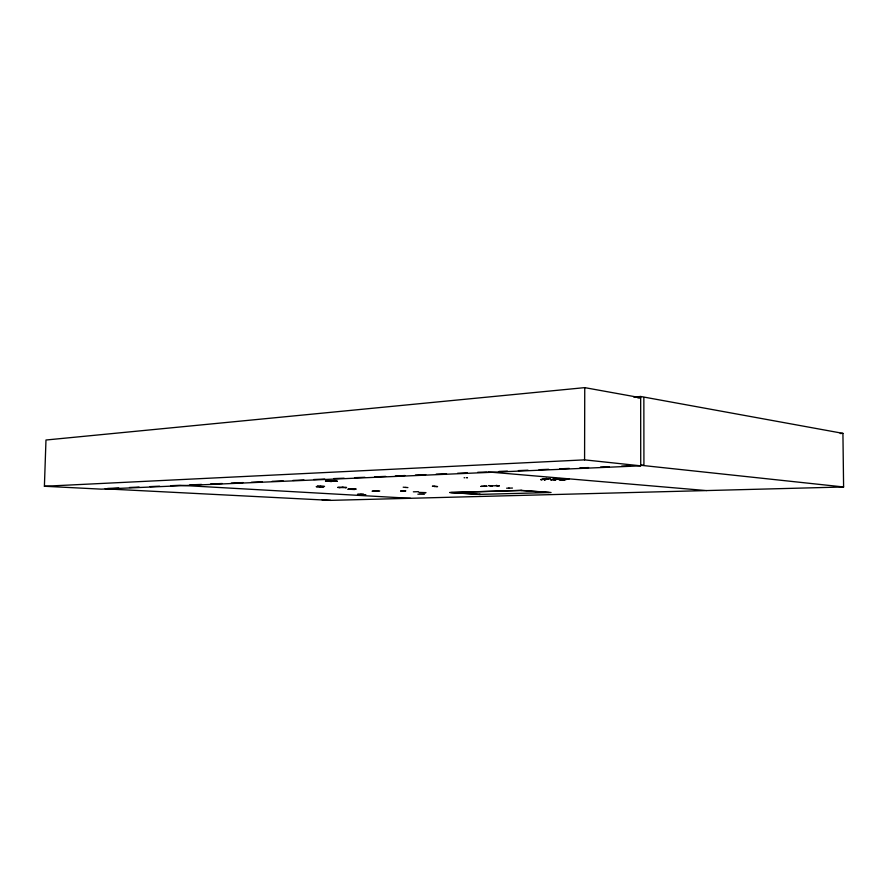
<?xml version="1.0" encoding="UTF-8"?>
<svg xmlns="http://www.w3.org/2000/svg" width="888" height="888" viewBox="0 0 888 888"><rect width="100%" height="100%" fill="white"/><g stroke="black" fill="none" stroke-linecap="round" stroke-linejoin="round"><path stroke-width="1.33" d="M640.725 465.834L584.582 459.862L584.748 387.634L45.976 440.015L44.4 486.258L101.421 489.155L640.725 465.834L640.67 396.481L633.777 397.08M372.072 491.208L378.799 491.297M323.41 486.824L316.195 486.668L323.41 486.791M354.723 489.432L347.819 489.244L354.723 489.443M400.699 491.009L405.838 490.875L400.821 491.042M363.625 494.316L357.487 494.372L363.514 494.361M486.735 486.202L481.118 486.358M325.485 481.107L331.579 481.496L325.752 480.996M407.914 487.59L403.185 487.19M491.874 485.98L488.633 485.592M568.32 478.887L567.687 478.854M563.003 480.131L569.153 478.887M549.539 478.543L544.122 479.609M550.715 479.731L555.977 478.466M554.023 479.798L559.351 478.532M554.556 479.986L555.178 479.986M559.196 479.886L565.434 478.643M559.995 479.909L565.245 478.821M565.512 478.643L560.35 480.075M567.71 478.876L562.493 479.953M540.725 479.542L546.187 478.454M544.044 479.609L548.995 478.521M544.388 479.809L550.349 478.554M544.577 479.809L545.21 479.798M541.025 479.753L546.997 478.466M417.848 494.183L424.364 494.272M486.935 486.18L480.885 486.391M488.888 485.581L492.13 485.969M551.293 479.942L557.142 478.676M559.118 478.732L553.735 479.953M317.26 486.258L324.553 486.458L317.26 486.202M319.747 486.735L320.579 486.424M319.991 486.735L320.979 486.424M376.545 490.975L375.324 491.275L376.445 491.009M351.215 489.344L352.37 489.033M352.325 489.033L351.615 489.321M355.955 489.11L349.006 488.955L355.966 489.011M541.303 479.753L546.975 478.488M551.015 479.942L556.61 478.665M554.279 479.986L560.25 478.554M562.315 480.131L568.598 478.887M434.077 486.469L434.865 486.469M346.52 487.479L337.695 487.412L346.509 487.512M637.906 397.991L640.67 397.746L584.748 387.634M467.221 477.655L466.844 477.711M328.593 481.285L333.733 481.107M362.915 494.683L360.517 494.383M405.694 487.445L405.971 487.468M840.181 433.522L842.923 433.366L843.6 486.979L706.238 490.576M490.676 485.814L497.546 485.736M345.443 487.679L346.142 487.645M44.4 486.258L584.582 459.862M107.603 488.433L118.726 487.967M129.493 487.49L139.072 487.068M150.094 486.602L159.585 486.18M170.552 485.703L180.098 485.292L410.467 498.312M189.788 484.87L201.509 484.426M210.556 483.96L222.278 483.516M231.324 483.05L243.046 482.606M251.348 482.251L262.426 481.762M272.117 481.34L283.194 480.863M292.885 480.441L303.951 479.953M313.642 479.531L324.719 479.054M333.766 478.577L344.1 478.199M354.534 477.677L364.868 477.3M374.558 476.878L385.636 476.39M395.327 475.968L405.017 475.546M415.44 475.013L425.774 474.636M436.208 474.103L446.542 473.737M457.62 473.249L467.31 472.827M477.733 472.294L486.691 471.983M499.001 471.45L507.348 471.084M518.37 470.607L528.005 470.196M539.027 469.708L548.662 469.297M559.684 468.82L569.33 468.398M579.82 467.921L588.6 467.565M600.588 467.021L609.268 466.666M621.655 466.122L629.925 465.767M640.936 465.29L643.922 465.157L643.856 397.524M337.318 481.207L331.235 480.885L337.085 481.196M464.091 477.733L464.89 477.744M466.611 477.666L467.454 477.7M512.465 488.045L506.637 488.2M418.481 491.675L413.353 491.819M450.449 492.563L521.822 490.442M479.376 494.405L551.06 492.496L520.967 490.387L449.583 492.507L480.197 494.461M322.2 499.944L330.669 500.366L706.337 490.576L488.067 471.928M496.303 485.481L499.145 485.914M342.102 487.257L343.268 487.279M509.113 488.134L508.746 488.111M339.094 487.612L340.049 487.656M105.128 488.833L330.669 500.366M451.437 492.529L480.364 494.383M520.723 490.476L549.173 492.474M432.389 486.224L437.573 486.602L432.611 486.236M484.726 486.358L484.038 486.346M640.725 465.268L843.6 486.979M496.026 485.47L499.234 485.858M359.918 494.66L365.812 494.672M640.67 396.481L842.923 433.366M379.786 490.942L373.004 490.809M419.303 492.563L426.007 492.651L419.28 492.507"/></g></svg>
